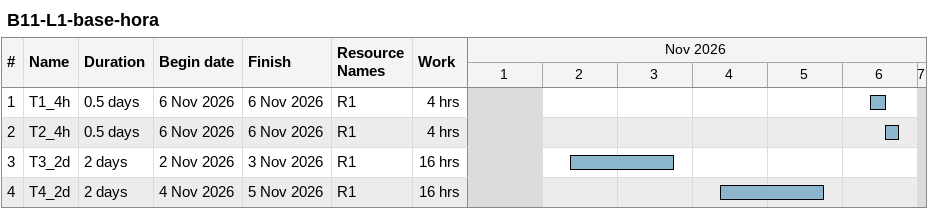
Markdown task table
B11-L1-base-hora

| ID | Task | Duration | Start | Finish | Resources | Work (h) |
|---|---|---|---|---|---|---|
| 1 | T1_4h | 0.5d | 2026-11-06 | 2026-11-06 | R1 | 4 |
| 2 | T2_4h | 0.5d | 2026-11-06 | 2026-11-06 | R1 | 4 |
| 3 | T3_2d | 2d | 2026-11-02 | 2026-11-03 | R1 | 16 |
| 4 | T4_2d | 2d | 2026-11-04 | 2026-11-05 | R1 | 16 |
